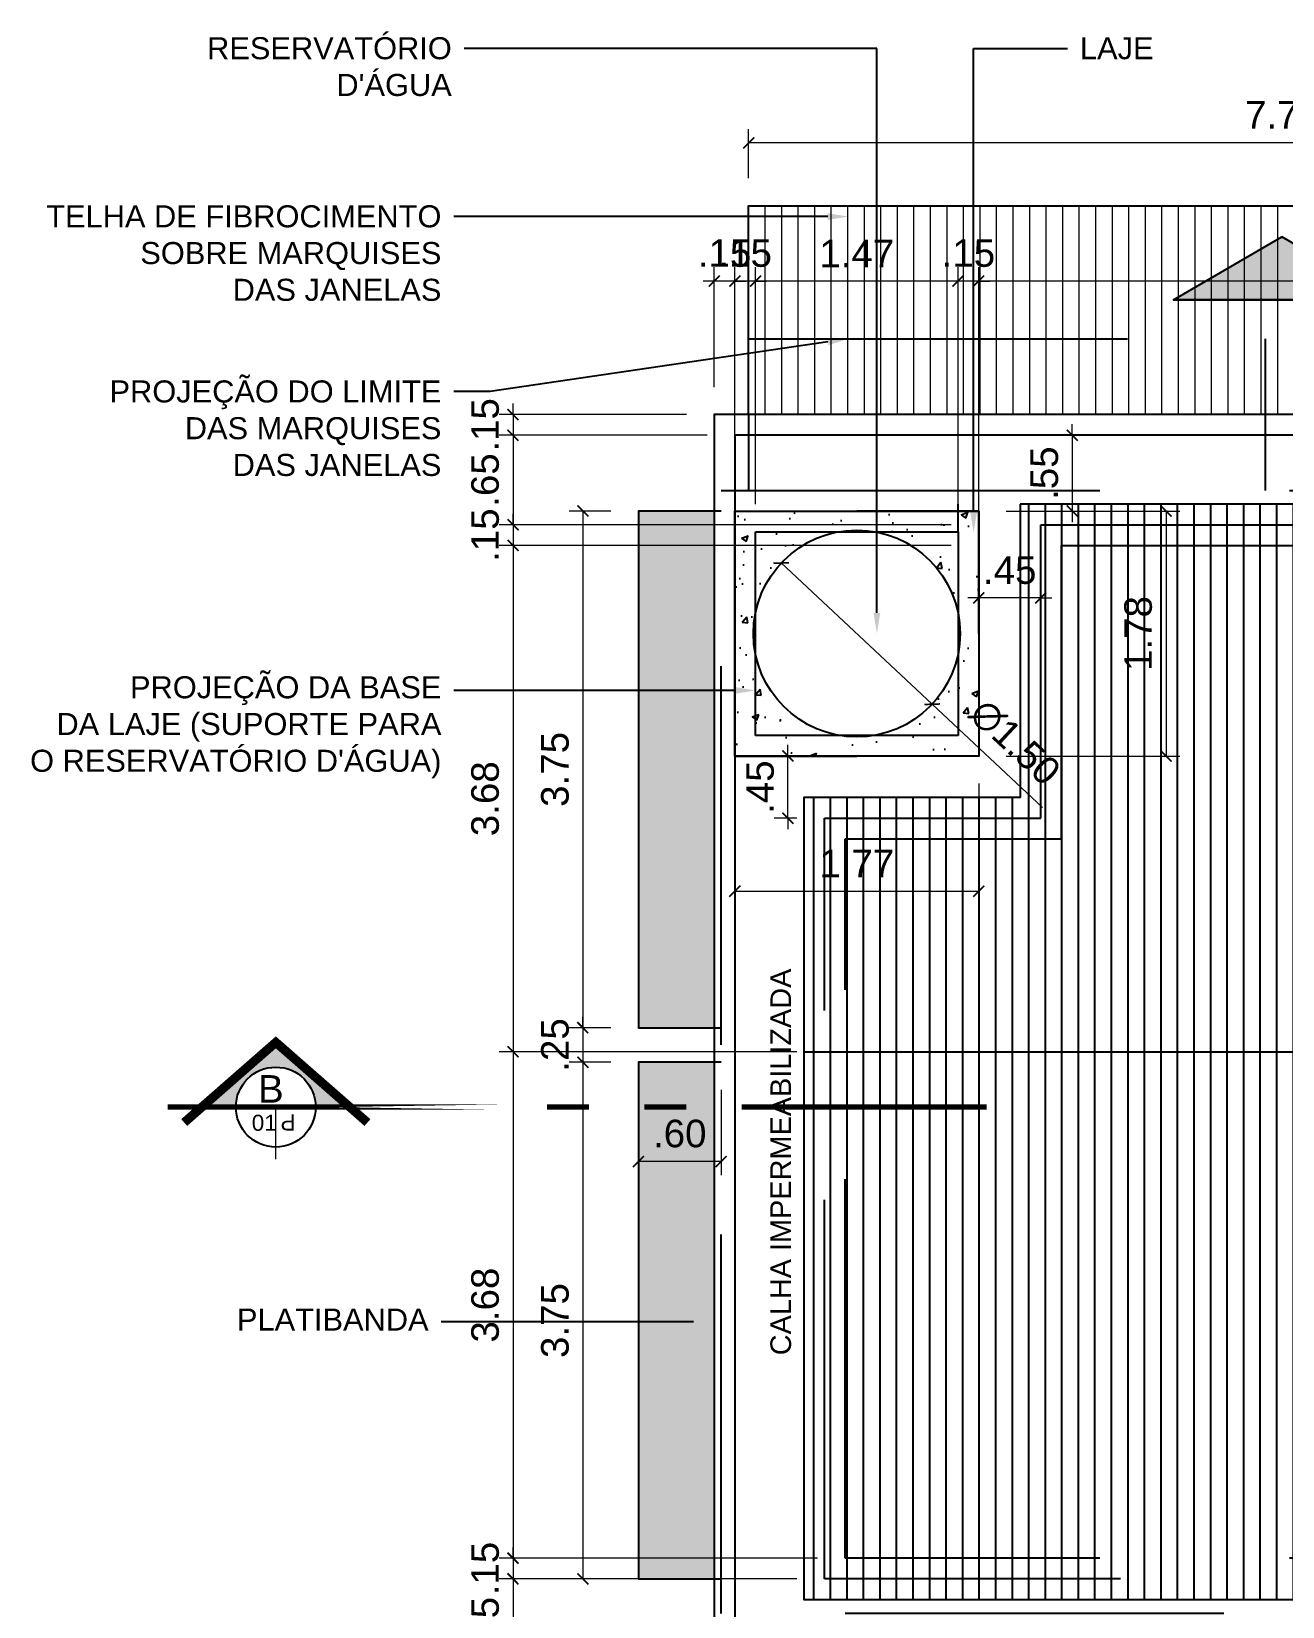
# Model space of a CAD drawing. Header units: metres. Extents: x 2304 to 3408, y 318 to 588.
# Drawn here: x 2486.38 to 2495.46, y 355.41 to 366.84 of the extents above; entities that cross this region are included whole.
import ezdxf
from ezdxf import colors
from ezdxf.entities.mleader import LeaderData, LeaderLine
from ezdxf.enums import TextEntityAlignment as Align
from ezdxf.math import Vec2, Vec3

# ---------------------------------------------------------------- set-up
doc = ezdxf.new("R2010")
doc.units = ezdxf.units.M
doc.header["$LTSCALE"] = 5.5
doc.header["$MEASUREMENT"] = 0
doc.header["$PDMODE"] = 1
doc.linetypes.add('DASHED', pattern=[0.75, 0.5, -0.25])
for name, color, linetype, lineweight in [('2prancha', 4, 'Continuous', 18), ('COTAS', 1, 'Continuous', 0), ('HACH', 251, 'Continuous', 5), ('PENA 04', 4, 'Continuous', 25), ('PENA 05', 5, 'Continuous', 25), ('texto', 3, 'Continuous', 25), ('TXT ESP VEST', 50, 'Continuous', 0)]:
    doc.layers.add(name, color=color, linetype=linetype, lineweight=lineweight)
for name, color, linetype in [('COTA 1 100', 2, 'Continuous'), ('HACHURA', 251, 'Continuous'), ('PENA 0.15', 7, 'Continuous'), ('PENA 01', 1, 'Continuous'), ('PENA 02', 2, 'Continuous'), ('PENA 03', 3, 'Continuous'), ('PENA 06', 6, 'Continuous'), ('projeção', 7, 'DASHED'), ('TXT ESPECIFICAÇÕES', 7, 'Continuous')]:
    doc.layers.add(name, color=color, linetype=linetype)
doc.styles.add('Luana', font='arial.ttf')
doc.styles.get("Standard").update_dxf_attribs({"font": 'arial.ttf'})
doc.dimstyles.new('arial100', dxfattribs={"dimtxt": 0.2, "dimasz": 0.08, "dimexe": 0.1, "dimexo": 0.2, "dimgap": 0.1, "dimtad": 1, "dimzin": 4, "dimdsep": 46, "dimtxsty": 'Luana', "dimblk": 'ARCHTICK', "dimcen": 0, "dimclrd": 7, "dimclre": 7, "dimclrt": 256, "dimadec": 0, "dimazin": 0, "dimtfac": 1, "dimtix": 1, "dimtmove": 0, "dimatfit": 3, "dimldrblk": 'CLOSEDBLANK', "dimfxl": 0, "dimlwd": 5, "dimlwe": 5, "dimarcsym": 0})

# ---------------------------------------------------------------- blocks, each defined once
blk = doc.blocks.new('A$C660E4F9B')
at = {"layer": 'PENA 0.15', "ltscale": 1.5}
h = blk.add_hatch(color=256, dxfattribs=at)
h.dxf.hatch_style = 1
h.paths.add_polyline_path([(0, 1.576), (-0.911, 0), (0, -1.576)])
for points in [[(0, -1.576), (0, 1.576), (-0.911, 0)], [(0, 1.576), (0, -1.576), (-0.911, 0)]]:
    blk.add_lwpolyline(points, dxfattribs=at)
blk = doc.blocks.new('esrer')
at = {"layer": 'PENA 02'}
blk.add_hatch(color=251, dxfattribs=at).paths.add_polyline_path([(-0.29, 0), (-0.537, 0), (0, -0.47), (0.537, 0), (0.29, 0, -1)])
at = {"layer": 'COTAS', "ltscale": 50}
blk.add_lwpolyline([(0, 0.378), (0, 0)], dxfattribs=at)
at = {"layer": 'PENA 02', "const_width": 0.0654}
blk.add_lwpolyline([(0.665, 0.112), (0, -0.47), (-0.665, 0.112)], dxfattribs=at)
at = {"layer": 'PENA 02', "color": 1, "const_width": 0.0392}
for points in [[(-5.159, 0), (-3.381, 0)], [(-2.98, 0), (-2.675, 0)], [(-2.274, 0), (-1.969, 0)]]:
    blk.add_lwpolyline(points, dxfattribs=at)
blk.add_lwpolyline([(-1.648, 0), (0.785, 0)], close=True, dxfattribs=at)
at = {"layer": 'PENA 02'}
blk.add_circle((0, 0), 0.29, dxfattribs=at)
at = {"layer": 'PENA 02', "style": 'Luana'}
for tag, height, p in [('PRANCHA', 0.117, (0.107, 0.057)), ('CORTE', 0.2, (0.036, -0.233))]:
    blk.add_attdef(tag, text='', height=height, dxfattribs=at).set_placement(p, align=Align.CENTER)
at = {"layer": 'texto', "color": 250, "style": 'Luana'}
blk.add_text('P', height=0.117, dxfattribs=at).set_placement((-0.143, 0.053))
blk = doc.blocks.new('_ArchTick')
at = {"color": 0, "linetype": 'ByBlock', "const_width": 0.15}
blk.add_lwpolyline([(-0.5, -0.5), (0.5, 0.5)], dxfattribs=at)
blk = doc.blocks.new('*D49')
at = {"layer": 'COTA 1 100', "color": 7, "lineweight": 5}
for p, q in [((2489.876, 364.06), (2489.876, 364.14)), ((2491.136, 364.06), (2489.776, 364.06)), ((2489.876, 364.06), (2489.876, 363.91)), ((2491.286, 363.91), (2489.776, 363.91)), ((2489.876, 363.91), (2489.876, 363.83))]:
    blk.add_line(p, q, dxfattribs=at)
at = {"layer": 'Defpoints', "color": 0}
for p in [(2491.336, 364.06), (2489.876, 363.91), (2491.486, 363.91)]:
    blk.add_point(p, dxfattribs=at)
at = {"layer": 'COTA 1 100', "color": 7, "lineweight": 5, "xscale": 0.08, "yscale": 0.08, "zscale": 0.08}
for p, rotation in [((2489.876, 364.06), 270), ((2489.876, 363.91), 90)]:
    blk.add_blockref('_ArchTick', p, dxfattribs=dict(at, rotation=rotation))
at = {"layer": 'COTA 1 100', "insert": (2489.674, 363.985), "char_height": 0.2, "attachment_point": 5, "rotation": 90, "style": 'Luana'}
blk.add_mtext('.15', dxfattribs=at)
blk = doc.blocks.new('_ClosedBlank')
at = {"layer": '2prancha', "color": 0, "lineweight": -2}
for p, q in [((-1, 0.17), (0, 0)), ((-1, 0.17), (-1, -0.17)), ((0, 0), (-1, -0.17))]:
    blk.add_line(p, q, dxfattribs=at)
blk = doc.blocks.new('*D50')
at = {"layer": 'COTA 1 100', "color": 7, "lineweight": 5}
for p, q in [((2491.286, 363.91), (2489.776, 363.91)), ((2489.876, 363.91), (2489.876, 363.26)), ((2493.056, 363.26), (2489.776, 363.26))]:
    blk.add_line(p, q, dxfattribs=at)
at = {"layer": 'Defpoints', "color": 0}
for p in [(2491.486, 363.91), (2489.876, 363.26), (2493.256, 363.26)]:
    blk.add_point(p, dxfattribs=at)
at = {"layer": 'COTA 1 100', "color": 7, "lineweight": 5, "xscale": 0.08, "yscale": 0.08, "zscale": 0.08}
for p, rotation in [((2489.876, 363.91), 90), ((2489.876, 363.26), 270)]:
    blk.add_blockref('_ArchTick', p, dxfattribs=dict(at, rotation=rotation))
at = {"layer": 'COTA 1 100', "insert": (2489.674, 363.585), "char_height": 0.2, "attachment_point": 5, "rotation": 90, "style": 'Luana'}
blk.add_mtext('.65', dxfattribs=at)
blk = doc.blocks.new('*D51')
at = {"layer": 'COTA 1 100', "color": 7, "lineweight": 5}
for p, q in [((2489.876, 363.26), (2489.876, 363.34)), ((2493.056, 363.26), (2489.776, 363.26)), ((2489.876, 363.26), (2489.876, 363.11)), ((2493.056, 363.11), (2489.776, 363.11)), ((2489.876, 363.11), (2489.876, 363.03))]:
    blk.add_line(p, q, dxfattribs=at)
at = {"layer": 'Defpoints', "color": 0}
for p in [(2493.256, 363.26), (2489.876, 363.11), (2493.256, 363.11)]:
    blk.add_point(p, dxfattribs=at)
at = {"layer": 'COTA 1 100', "color": 7, "lineweight": 5, "xscale": 0.08, "yscale": 0.08, "zscale": 0.08}
for p, rotation in [((2489.876, 363.26), 270), ((2489.876, 363.11), 90)]:
    blk.add_blockref('_ArchTick', p, dxfattribs=dict(at, rotation=rotation))
at = {"layer": 'COTA 1 100', "insert": (2489.674, 363.185), "char_height": 0.2, "attachment_point": 5, "rotation": 90, "style": 'Luana'}
blk.add_mtext('.15', dxfattribs=at)
blk = doc.blocks.new('*D52')
at = {"layer": 'COTA 1 100', "color": 7, "lineweight": 5}
for p, q in [((2492.022, 363.11), (2489.776, 363.11)), ((2489.876, 363.11), (2489.876, 359.435)), ((2490.903, 359.435), (2489.776, 359.435))]:
    blk.add_line(p, q, dxfattribs=at)
at = {"layer": 'Defpoints', "color": 0}
for p in [(2492.222, 363.11), (2489.876, 359.435), (2491.103, 359.435)]:
    blk.add_point(p, dxfattribs=at)
at = {"layer": 'COTA 1 100', "color": 7, "lineweight": 5, "xscale": 0.08, "yscale": 0.08, "zscale": 0.08}
for p, rotation in [((2489.876, 363.11), 90), ((2489.876, 359.435), 270)]:
    blk.add_blockref('_ArchTick', p, dxfattribs=dict(at, rotation=rotation))
at = {"layer": 'COTA 1 100', "insert": (2489.674, 361.272), "char_height": 0.2, "attachment_point": 5, "rotation": 90, "style": 'Luana'}
blk.add_mtext('3.68', dxfattribs=at)
blk = doc.blocks.new('*D53')
at = {"layer": 'COTA 1 100', "color": 7, "lineweight": 5}
for p, q in [((2491.936, 359.435), (2489.776, 359.435)), ((2489.876, 359.435), (2489.876, 355.76)), ((2492.086, 355.76), (2489.776, 355.76))]:
    blk.add_line(p, q, dxfattribs=at)
at = {"layer": 'Defpoints', "color": 0}
for p in [(2492.136, 359.435), (2489.876, 355.76), (2492.286, 355.76)]:
    blk.add_point(p, dxfattribs=at)
at = {"layer": 'COTA 1 100', "color": 7, "lineweight": 5, "xscale": 0.08, "yscale": 0.08, "zscale": 0.08}
for p, rotation in [((2489.876, 359.435), 90), ((2489.876, 355.76), 270)]:
    blk.add_blockref('_ArchTick', p, dxfattribs=dict(at, rotation=rotation))
at = {"layer": 'COTA 1 100', "insert": (2489.674, 357.597), "char_height": 0.2, "attachment_point": 5, "rotation": 90, "style": 'Luana'}
blk.add_mtext('3.68', dxfattribs=at)
blk = doc.blocks.new('*D54')
at = {"layer": 'COTA 1 100', "color": 7, "lineweight": 5}
for p, q in [((2489.876, 355.76), (2489.876, 355.84)), ((2492.086, 355.76), (2489.776, 355.76)), ((2489.876, 355.76), (2489.876, 355.61)), ((2491.936, 355.61), (2489.776, 355.61)), ((2489.876, 355.61), (2489.876, 355.53))]:
    blk.add_line(p, q, dxfattribs=at)
at = {"layer": 'Defpoints', "color": 0}
for p in [(2492.286, 355.76), (2489.876, 355.61), (2492.136, 355.61)]:
    blk.add_point(p, dxfattribs=at)
at = {"layer": 'COTA 1 100', "color": 7, "lineweight": 5, "xscale": 0.08, "yscale": 0.08, "zscale": 0.08}
for p, rotation in [((2489.876, 355.76), 270), ((2489.876, 355.61), 90)]:
    blk.add_blockref('_ArchTick', p, dxfattribs=dict(at, rotation=rotation))
at = {"layer": 'COTA 1 100', "insert": (2489.674, 355.685), "char_height": 0.2, "attachment_point": 5, "rotation": 90, "style": 'Luana'}
blk.add_mtext('.15', dxfattribs=at)
blk = doc.blocks.new('*D55')
at = {"layer": 'COTA 1 100', "color": 7, "lineweight": 5}
for p, q in [((2491.936, 355.61), (2489.776, 355.61)), ((2489.876, 355.61), (2489.876, 354.96)), ((2491.286, 354.96), (2489.776, 354.96))]:
    blk.add_line(p, q, dxfattribs=at)
at = {"layer": 'Defpoints', "color": 0}
for p in [(2492.136, 355.61), (2489.876, 354.96), (2491.486, 354.96)]:
    blk.add_point(p, dxfattribs=at)
at = {"layer": 'COTA 1 100', "color": 7, "lineweight": 5, "xscale": 0.08, "yscale": 0.08, "zscale": 0.08}
for p, rotation in [((2489.876, 355.61), 90), ((2489.876, 354.96), 270)]:
    blk.add_blockref('_ArchTick', p, dxfattribs=dict(at, rotation=rotation))
at = {"layer": 'COTA 1 100', "insert": (2489.674, 355.285), "char_height": 0.2, "attachment_point": 5, "rotation": 90, "style": 'Luana'}
blk.add_mtext('.65', dxfattribs=at)
blk = doc.blocks.new('*D57')
at = {"layer": 'COTA 1 100', "color": 7, "lineweight": 5}
for p, q in [((2490.586, 363.36), (2490.283, 363.36)), ((2490.383, 363.36), (2490.383, 359.61)), ((2490.586, 359.61), (2490.283, 359.61))]:
    blk.add_line(p, q, dxfattribs=at)
at = {"layer": 'Defpoints', "color": 0}
for p in [(2490.786, 363.36), (2490.383, 359.61), (2490.786, 359.61)]:
    blk.add_point(p, dxfattribs=at)
at = {"layer": 'COTA 1 100', "color": 7, "lineweight": 5, "xscale": 0.08, "yscale": 0.08, "zscale": 0.08}
for p, rotation in [((2490.383, 363.36), 90), ((2490.383, 359.61), 270)]:
    blk.add_blockref('_ArchTick', p, dxfattribs=dict(at, rotation=rotation))
at = {"layer": 'COTA 1 100', "insert": (2490.181, 361.485), "char_height": 0.2, "attachment_point": 5, "rotation": 90, "style": 'Luana'}
blk.add_mtext('3.75', dxfattribs=at)
blk = doc.blocks.new('*D58')
at = {"layer": 'COTA 1 100', "color": 7, "lineweight": 5}
for p, q in [((2490.586, 359.61), (2490.283, 359.61)), ((2490.383, 359.61), (2490.383, 359.69)), ((2490.383, 359.61), (2490.383, 359.36)), ((2490.586, 359.36), (2490.283, 359.36)), ((2490.383, 359.36), (2490.383, 359.28))]:
    blk.add_line(p, q, dxfattribs=at)
at = {"layer": 'Defpoints', "color": 0}
for p in [(2490.786, 359.61), (2490.383, 359.36), (2490.786, 359.36)]:
    blk.add_point(p, dxfattribs=at)
at = {"layer": 'COTA 1 100', "color": 7, "lineweight": 5, "xscale": 0.08, "yscale": 0.08, "zscale": 0.08}
for p, rotation in [((2490.383, 359.61), 270), ((2490.383, 359.36), 90)]:
    blk.add_blockref('_ArchTick', p, dxfattribs=dict(at, rotation=rotation))
at = {"layer": 'COTA 1 100', "insert": (2490.181, 359.485), "char_height": 0.2, "attachment_point": 5, "rotation": 90, "style": 'Luana'}
blk.add_mtext('.25', dxfattribs=at)
blk = doc.blocks.new('*D59')
at = {"layer": 'COTA 1 100', "color": 7, "lineweight": 5}
for p, q in [((2490.586, 359.36), (2490.283, 359.36)), ((2490.383, 359.36), (2490.383, 355.61)), ((2490.586, 355.61), (2490.283, 355.61))]:
    blk.add_line(p, q, dxfattribs=at)
at = {"layer": 'Defpoints', "color": 0}
for p in [(2490.786, 359.36), (2490.383, 355.61), (2490.786, 355.61)]:
    blk.add_point(p, dxfattribs=at)
at = {"layer": 'COTA 1 100', "color": 7, "lineweight": 5, "xscale": 0.08, "yscale": 0.08, "zscale": 0.08}
for p, rotation in [((2490.383, 359.36), 90), ((2490.383, 355.61), 270)]:
    blk.add_blockref('_ArchTick', p, dxfattribs=dict(at, rotation=rotation))
at = {"layer": 'COTA 1 100', "insert": (2490.181, 357.485), "char_height": 0.2, "attachment_point": 5, "rotation": 90, "style": 'Luana'}
blk.add_mtext('3.75', dxfattribs=at)
blk = doc.blocks.new('*D60')
at = {"layer": 'COTA 1 100', "color": 7, "lineweight": 5}
for p, q in [((2490.786, 359.16), (2490.786, 358.539)), ((2491.386, 359.16), (2491.386, 358.539)), ((2491.386, 358.639), (2490.786, 358.639))]:
    blk.add_line(p, q, dxfattribs=at)
at = {"layer": 'Defpoints', "color": 0}
for p in [(2490.786, 359.36), (2491.386, 359.36), (2490.786, 358.639)]:
    blk.add_point(p, dxfattribs=at)
at = {"layer": 'COTA 1 100', "color": 7, "lineweight": 5, "xscale": 0.08, "yscale": 0.08, "zscale": 0.08, "rotation": 180}
blk.add_blockref('_ArchTick', (2490.786, 358.639), dxfattribs=at)
at = {"layer": 'COTA 1 100', "color": 7, "lineweight": 5, "xscale": 0.08, "yscale": 0.08, "zscale": 0.08}
blk.add_blockref('_ArchTick', (2491.386, 358.639), dxfattribs=at)
at = {"layer": 'COTA 1 100', "insert": (2491.086, 358.841), "char_height": 0.2, "attachment_point": 5, "style": 'Luana'}
blk.add_mtext('.60', dxfattribs=at)
blk = doc.blocks.new('*D63')
at = {"layer": 'COTA 1 100', "color": 7, "lineweight": 5}
for p, q in [((2493.256, 363.31), (2493.256, 365.129)), ((2510.636, 363.31), (2510.636, 365.129)), ((2510.636, 365.029), (2493.256, 365.029))]:
    blk.add_line(p, q, dxfattribs=at)
at = {"layer": 'Defpoints', "color": 0}
for p in [(2493.256, 365.029), (2493.256, 363.11), (2510.636, 363.11)]:
    blk.add_point(p, dxfattribs=at)
at = {"layer": 'COTA 1 100', "color": 7, "lineweight": 5, "xscale": 0.08, "yscale": 0.08, "zscale": 0.08, "rotation": 180}
blk.add_blockref('_ArchTick', (2493.256, 365.029), dxfattribs=at)
at = {"layer": 'COTA 1 100', "color": 7, "lineweight": 5, "xscale": 0.08, "yscale": 0.08, "zscale": 0.08}
blk.add_blockref('_ArchTick', (2510.636, 365.029), dxfattribs=at)
at = {"layer": 'COTA 1 100', "insert": (2501.946, 365.231), "char_height": 0.2, "attachment_point": 5, "style": 'Luana'}
blk.add_mtext('17.38', dxfattribs=at)
blk = doc.blocks.new('*D64')
at = {"layer": 'COTA 1 100', "color": 7, "lineweight": 5}
for p, q in [((2493.106, 363.31), (2493.106, 365.129)), ((2493.256, 363.31), (2493.256, 365.129)), ((2493.106, 365.029), (2493.026, 365.029)), ((2493.256, 365.029), (2493.106, 365.029)), ((2493.256, 365.029), (2493.336, 365.029))]:
    blk.add_line(p, q, dxfattribs=at)
at = {"layer": 'Defpoints', "color": 0}
for p in [(2493.106, 365.029), (2493.106, 363.11), (2493.256, 363.11)]:
    blk.add_point(p, dxfattribs=at)
at = {"layer": 'COTA 1 100', "color": 7, "lineweight": 5, "xscale": 0.08, "yscale": 0.08, "zscale": 0.08}
blk.add_blockref('_ArchTick', (2493.106, 365.029), dxfattribs=at)
at = {"layer": 'COTA 1 100', "color": 7, "lineweight": 5, "xscale": 0.08, "yscale": 0.08, "zscale": 0.08, "rotation": 180}
blk.add_blockref('_ArchTick', (2493.256, 365.029), dxfattribs=at)
at = {"layer": 'COTA 1 100', "insert": (2493.181, 365.231), "char_height": 0.2, "attachment_point": 5, "style": 'Luana'}
blk.add_mtext('.15', dxfattribs=at)
blk = doc.blocks.new('*D65')
at = {"layer": 'COTA 1 100', "color": 7, "lineweight": 5}
for p, q in [((2491.636, 363.41), (2491.636, 365.129)), ((2493.106, 363.31), (2493.106, 365.129)), ((2493.106, 365.029), (2491.636, 365.029))]:
    blk.add_line(p, q, dxfattribs=at)
at = {"layer": 'Defpoints', "color": 0}
for p in [(2491.636, 365.029), (2491.636, 363.21), (2493.106, 363.11)]:
    blk.add_point(p, dxfattribs=at)
at = {"layer": 'COTA 1 100', "color": 7, "lineweight": 5, "xscale": 0.08, "yscale": 0.08, "zscale": 0.08, "rotation": 180}
blk.add_blockref('_ArchTick', (2491.636, 365.029), dxfattribs=at)
at = {"layer": 'COTA 1 100', "color": 7, "lineweight": 5, "xscale": 0.08, "yscale": 0.08, "zscale": 0.08}
blk.add_blockref('_ArchTick', (2493.106, 365.029), dxfattribs=at)
at = {"layer": 'COTA 1 100', "insert": (2492.371, 365.229), "char_height": 0.2, "attachment_point": 5, "style": 'Luana'}
blk.add_mtext('1.47', dxfattribs=at)
blk = doc.blocks.new('*D66')
at = {"layer": 'COTA 1 100', "color": 7, "lineweight": 5}
for p, q in [((2491.486, 363.56), (2491.486, 365.129)), ((2491.636, 363.41), (2491.636, 365.129)), ((2491.486, 365.029), (2491.406, 365.029)), ((2491.636, 365.029), (2491.486, 365.029)), ((2491.636, 365.029), (2491.716, 365.029))]:
    blk.add_line(p, q, dxfattribs=at)
at = {"layer": 'Defpoints', "color": 0}
for p in [(2491.486, 365.029), (2491.486, 363.36), (2491.636, 363.21)]:
    blk.add_point(p, dxfattribs=at)
at = {"layer": 'COTA 1 100', "color": 7, "lineweight": 5, "xscale": 0.08, "yscale": 0.08, "zscale": 0.08}
blk.add_blockref('_ArchTick', (2491.486, 365.029), dxfattribs=at)
at = {"layer": 'COTA 1 100', "color": 7, "lineweight": 5, "xscale": 0.08, "yscale": 0.08, "zscale": 0.08, "rotation": 180}
blk.add_blockref('_ArchTick', (2491.636, 365.029), dxfattribs=at)
at = {"layer": 'COTA 1 100', "insert": (2491.561, 365.231), "char_height": 0.2, "attachment_point": 5, "style": 'Luana'}
blk.add_mtext('.15', dxfattribs=at)
blk = doc.blocks.new('*D67')
at = {"layer": 'COTA 1 100', "color": 7, "lineweight": 5}
for p, q in [((2491.336, 364.26), (2491.336, 365.129)), ((2491.486, 363.56), (2491.486, 365.129)), ((2491.336, 365.029), (2491.256, 365.029)), ((2491.486, 365.029), (2491.336, 365.029)), ((2491.486, 365.029), (2491.566, 365.029))]:
    blk.add_line(p, q, dxfattribs=at)
at = {"layer": 'Defpoints', "color": 0}
for p in [(2491.336, 365.029), (2491.336, 364.06), (2491.486, 363.36)]:
    blk.add_point(p, dxfattribs=at)
at = {"layer": 'COTA 1 100', "color": 7, "lineweight": 5, "xscale": 0.08, "yscale": 0.08, "zscale": 0.08}
blk.add_blockref('_ArchTick', (2491.336, 365.029), dxfattribs=at)
at = {"layer": 'COTA 1 100', "color": 7, "lineweight": 5, "xscale": 0.08, "yscale": 0.08, "zscale": 0.08, "rotation": 180}
blk.add_blockref('_ArchTick', (2491.486, 365.029), dxfattribs=at)
at = {"layer": 'COTA 1 100', "insert": (2491.411, 365.231), "char_height": 0.2, "attachment_point": 5, "style": 'Luana'}
blk.add_mtext('.15', dxfattribs=at)
blk = doc.blocks.new('*D68')
at = {"layer": 'COTA 1 100', "color": 7, "lineweight": 5}
for p, q in [((2491.586, 365.775), (2491.586, 366.132)), ((2499.336, 365.775), (2499.336, 366.132)), ((2499.336, 366.032), (2491.586, 366.032))]:
    blk.add_line(p, q, dxfattribs=at)
at = {"layer": 'Defpoints', "color": 0}
for p in [(2491.586, 366.032), (2491.586, 365.575), (2499.336, 365.575)]:
    blk.add_point(p, dxfattribs=at)
at = {"layer": 'COTA 1 100', "color": 7, "lineweight": 5, "xscale": 0.08, "yscale": 0.08, "zscale": 0.08, "rotation": 180}
blk.add_blockref('_ArchTick', (2491.586, 366.032), dxfattribs=at)
at = {"layer": 'COTA 1 100', "color": 7, "lineweight": 5, "xscale": 0.08, "yscale": 0.08, "zscale": 0.08}
blk.add_blockref('_ArchTick', (2499.336, 366.032), dxfattribs=at)
at = {"layer": 'COTA 1 100', "insert": (2495.461, 366.234), "char_height": 0.2, "attachment_point": 5, "style": 'Luana'}
blk.add_mtext('7.75', dxfattribs=at)
blk = doc.blocks.new('*D84')
at = {"layer": 'COTA 1 100', "color": 7, "lineweight": 5}
for p, q in [((2493.935, 363.91), (2493.935, 363.99)), ((2493.735, 363.91), (2493.835, 363.91)), ((2493.935, 363.91), (2493.935, 363.36)), ((2493.456, 363.36), (2494.035, 363.36)), ((2493.935, 363.36), (2493.935, 363.28))]:
    blk.add_line(p, q, dxfattribs=at)
at = {"layer": 'Defpoints', "color": 0}
for p in [(2493.935, 363.91), (2493.256, 363.36), (2493.935, 363.36)]:
    blk.add_point(p, dxfattribs=at)
at = {"layer": 'COTA 1 100', "color": 7, "lineweight": 5, "xscale": 0.08, "yscale": 0.08, "zscale": 0.08}
for p, rotation in [((2493.935, 363.91), 270), ((2493.935, 363.36), 90)]:
    blk.add_blockref('_ArchTick', p, dxfattribs=dict(at, rotation=rotation))
at = {"layer": 'COTA 1 100', "insert": (2493.733, 363.635), "char_height": 0.2, "attachment_point": 5, "rotation": 90, "style": 'Luana'}
blk.add_mtext('.55', dxfattribs=at)
blk = doc.blocks.new('*D85')
at = {"layer": 'COTA 1 100', "color": 7, "lineweight": 5}
for p, q in [((2493.456, 363.36), (2494.716, 363.36)), ((2494.616, 363.36), (2494.616, 361.582)), ((2493.456, 361.582), (2494.716, 361.582))]:
    blk.add_line(p, q, dxfattribs=at)
at = {"layer": 'Defpoints', "color": 0}
for p in [(2493.256, 363.36), (2493.256, 361.582), (2494.616, 361.582)]:
    blk.add_point(p, dxfattribs=at)
at = {"layer": 'COTA 1 100', "color": 7, "lineweight": 5, "xscale": 0.08, "yscale": 0.08, "zscale": 0.08}
for p, rotation in [((2494.616, 363.36), 90), ((2494.616, 361.582), 270)]:
    blk.add_blockref('_ArchTick', p, dxfattribs=dict(at, rotation=rotation))
at = {"layer": 'COTA 1 100', "insert": (2494.414, 362.471), "char_height": 0.2, "attachment_point": 5, "rotation": 90, "style": 'Luana'}
blk.add_mtext('1.78', dxfattribs=at)
blk = doc.blocks.new('*D86')
at = {"layer": 'COTA 1 100', "color": 7, "lineweight": 5}
for p, q in [((2491.486, 361.382), (2491.486, 360.501)), ((2493.256, 361.382), (2493.256, 360.501)), ((2491.486, 360.601), (2493.256, 360.601))]:
    blk.add_line(p, q, dxfattribs=at)
at = {"layer": 'Defpoints', "color": 0}
for p in [(2491.486, 361.582), (2493.256, 361.582), (2493.256, 360.601)]:
    blk.add_point(p, dxfattribs=at)
at = {"layer": 'COTA 1 100', "color": 7, "lineweight": 5, "xscale": 0.08, "yscale": 0.08, "zscale": 0.08, "rotation": 180}
blk.add_blockref('_ArchTick', (2491.486, 360.601), dxfattribs=at)
at = {"layer": 'COTA 1 100', "color": 7, "lineweight": 5, "xscale": 0.08, "yscale": 0.08, "zscale": 0.08}
blk.add_blockref('_ArchTick', (2493.256, 360.601), dxfattribs=at)
at = {"layer": 'COTA 1 100', "insert": (2492.371, 360.802), "char_height": 0.2, "attachment_point": 5, "style": 'Luana'}
blk.add_mtext('1.77', dxfattribs=at)
blk = doc.blocks.new('*D87')
at = {"layer": 'COTA 1 100', "color": 7, "lineweight": 5}
for p in [(2491.823, 362.983), (2493.719, 361.209)]:
    blk.add_line(p, (2492.919, 361.958), dxfattribs=at)
at = {"layer": 'Defpoints', "color": 0}
for p in [(2491.823, 362.983), (2492.919, 361.958)]:
    blk.add_point(p, dxfattribs=at)
at = {"layer": 'COTA 1 100', "color": 7, "lineweight": 5, "xscale": 0.08, "yscale": 0.08, "zscale": 0.08}
for p, rotation in [((2491.823, 362.983), 316.9073824813052), ((2492.919, 361.958), 136.9073824813052)]:
    blk.add_blockref('_ArchTick', p, dxfattribs=dict(at, rotation=rotation))
at = {"layer": 'COTA 1 100', "insert": (2493.519, 361.681), "char_height": 0.2, "attachment_point": 5, "rotation": 316.9074, "style": 'Luana'}
blk.add_mtext('∅1.50', dxfattribs=at)
blk = doc.blocks.new('*D162')
at = {"layer": 'COTA 1 100', "color": 7, "lineweight": 5}
for p, q in [((2491.936, 361.582), (2491.771, 361.582)), ((2491.871, 361.582), (2491.871, 361.662)), ((2491.871, 361.13), (2491.871, 361.582)), ((2491.936, 361.13), (2491.771, 361.13)), ((2491.871, 361.13), (2491.871, 361.05))]:
    blk.add_line(p, q, dxfattribs=at)
at = {"layer": 'Defpoints', "color": 0}
for p in [(2491.871, 361.582), (2492.136, 361.582), (2492.136, 361.13)]:
    blk.add_point(p, dxfattribs=at)
at = {"layer": 'COTA 1 100', "color": 7, "lineweight": 5, "xscale": 0.08, "yscale": 0.08, "zscale": 0.08}
for p, rotation in [((2491.871, 361.582), 270), ((2491.871, 361.13), 90)]:
    blk.add_blockref('_ArchTick', p, dxfattribs=dict(at, rotation=rotation))
at = {"layer": 'COTA 1 100', "insert": (2491.67, 361.356), "char_height": 0.2, "attachment_point": 5, "rotation": 90, "style": 'Luana'}
blk.add_mtext('.45', dxfattribs=at)
blk = doc.blocks.new('*D163')
at = {"layer": 'COTA 1 100', "color": 7, "lineweight": 5}
for p, q in [((2493.256, 363.06), (2493.256, 362.629)), ((2493.706, 363.06), (2493.706, 362.629)), ((2493.256, 362.729), (2493.176, 362.729)), ((2493.706, 362.729), (2493.256, 362.729)), ((2493.706, 362.729), (2493.786, 362.729))]:
    blk.add_line(p, q, dxfattribs=at)
at = {"layer": 'Defpoints', "color": 0}
for p in [(2493.256, 363.26), (2493.706, 363.26), (2493.256, 362.729)]:
    blk.add_point(p, dxfattribs=at)
at = {"layer": 'COTA 1 100', "color": 7, "lineweight": 5, "xscale": 0.08, "yscale": 0.08, "zscale": 0.08}
blk.add_blockref('_ArchTick', (2493.256, 362.729), dxfattribs=at)
at = {"layer": 'COTA 1 100', "color": 7, "lineweight": 5, "xscale": 0.08, "yscale": 0.08, "zscale": 0.08, "rotation": 180}
blk.add_blockref('_ArchTick', (2493.706, 362.729), dxfattribs=at)
at = {"layer": 'COTA 1 100', "insert": (2493.481, 362.93), "char_height": 0.2, "attachment_point": 5, "style": 'Luana'}
blk.add_mtext('.45', dxfattribs=at)

msp = doc.modelspace()

# ---------------------------------------------------------------- hatches: boundary and pattern name
at = {"layer": 'HACH', "ltscale": 1.5}
h = msp.add_hatch(dxfattribs=at)
h.set_pattern_fill('_USER,_O', color=256, scale=0.12, angle=90, pattern_type=0)
h.set_pattern_definition([(90, (2491.58611, 364.05962), (-0.12, 7e-18), [])])
h.paths.add_polyline_path([(2499.336, 365.575), (2491.586, 365.575), (2491.586, 364.61), (2495.336, 364.61), (2495.336, 364.06), (2495.586, 364.06), (2495.586, 364.61), (2499.336, 364.61)])
h.paths.add_polyline_path([(2495.336, 364.61), (2491.586, 364.61), (2491.586, 364.06), (2495.336, 364.06)], flags=17)
h.paths.add_polyline_path([(2499.336, 364.61), (2495.586, 364.61), (2495.586, 364.06), (2499.336, 364.06)], flags=17)
at = {"layer": 'HACHURA'}
h = msp.add_hatch(dxfattribs=at)
h.set_pattern_fill('AR-CONC', color=256, scale=0.1, style=0)
h.set_pattern_definition([(50, (4982.5056, 712.2715), (0.71726018, -0.06275213), [0.075, -0.825]), (355, (4982.5056, 712.2715), (-0.13875133, 0.75219213), [0.06, -0.66]), (100.4514, (4982.5654, 712.26625), (0.57850938, 0.68943954), [0.0637402, -0.70114211]), (46.1842, (4982.5056, 712.4715), (1.06724105, -0.165519), [0.1125, -1.2375]), (96.6356, (4982.5945, 712.4577), (0.9346627, 0.97411787), [0.0956103, -1.051713]), (351.1842, (4982.5056, 712.4715), (0.93466195, 0.9741186), [0.09, -0.99]), (21, (4982.6056, 712.4215), (0.59690705, -0.40261889), [0.075, -0.825]), (326, (4982.6056, 712.4215), (0.24331533, 0.72515005), [0.06, -0.66]), (71.4514, (4982.65534, 712.3879), (0.84022263, 0.3225305), [0.0637402, -0.70114211]), (37.5, (4982.5056, 712.27148), (0.012159855, 0.332893854), [0, -0.652, 0, -0.67, 0, -0.6625]), (7.5, (4982.5056, 712.27148), (0.263069537, 0.39441171), [0, -0.382, 0, -0.637, 0, -0.2525]), (327.5, (4982.2826, 712.27148), (0.533822436, -0.022554872), [0, -0.25, 0, -0.78, 0, -1.035]), (317.5, (4982.1826, 712.2715), (0.58318617, 0.10010498), [0, -0.325, 0, -0.518, 0, -0.735])])
h.paths.add_polyline_path([(2491.336, 359.36), (2490.786, 359.36), (2490.786, 355.61), (2491.336, 355.61)])
h.paths.add_polyline_path([(2491.336, 362.058), (2490.786, 362.058), (2490.786, 359.61), (2491.336, 359.61)])
h.paths.add_polyline_path([(2491.336, 363.36), (2490.786, 363.36), (2490.786, 362.058), (2491.336, 362.058)])
h.paths.add_polyline_path([(2503.336, 364.61), (2499.586, 364.61), (2499.586, 364.06), (2503.336, 364.06)])
h.paths.add_polyline_path([(2507.336, 364.61), (2503.586, 364.61), (2503.586, 364.06), (2507.336, 364.06)])
h.paths.add_polyline_path([(2511.336, 364.61), (2507.586, 364.61), (2507.586, 364.06), (2511.336, 364.06)])
h.paths.add_polyline_path([(2511.336, 354.81), (2507.586, 354.81), (2507.586, 354.26), (2511.336, 354.26)])
h.paths.add_polyline_path([(2507.336, 354.81), (2503.586, 354.81), (2503.586, 354.26), (2507.336, 354.26)])
h.paths.add_polyline_path([(2503.336, 354.81), (2499.586, 354.81), (2499.586, 354.26), (2503.336, 354.26)])
h.paths.add_polyline_path([(2499.336, 354.81), (2495.586, 354.81), (2495.586, 354.26), (2499.336, 354.26)])
h.paths.add_polyline_path([(2495.336, 354.81), (2491.586, 354.81), (2491.586, 354.26), (2495.336, 354.26)])
h = msp.add_hatch(dxfattribs=at)
h.set_pattern_fill('AR-CONC', color=256, scale=0.07, style=0)
h.set_pattern_definition([(50, (2491.5861, 354.25962), (0.502082, -0.043926), [0.0525, -0.5775]), (355, (2491.5861, 354.2596), (-0.097126, 0.526534), [0.042, -0.462]), (100.4514, (2491.62795, 354.25596), (0.404957, 0.482608), [0.044618, -0.4908]), (46.184, (2491.5861, 354.3996), (0.74707, -0.115863), [0.07875, -0.86625]), (96.636, (2491.6484, 354.39), (0.654264, 0.68188), [0.06693, -0.7362]), (351.184, (2491.5861, 354.3996), (0.654263, 0.68188), [0.063, -0.693]), (21, (2491.6561, 354.36462), (0.417835, -0.281833), [0.0525, -0.5775]), (326, (2491.6561, 354.3646), (0.17032, 0.507605), [0.042, -0.462]), (71.4514, (2491.69093, 354.34114), (0.588156, 0.225771), [0.044618, -0.4908]), (37.5, (2491.58611, 354.25962), (0.008512, 0.2330257), [0, -0.4564, 0, -0.469, 0, -0.46375]), (7.5, (2491.5861, 354.25962), (0.184149, 0.276088), [0, -0.2674, 0, -0.4459, 0, -0.17675]), (327.5, (2491.43001, 354.25962), (0.3736757, -0.0157884), [0, -0.175, 0, -0.546, 0, -0.7245]), (317.5, (2491.36, 354.25962), (0.40823, 0.070073), [0, -0.2275, 0, -0.3626, 0, -0.5145])])
h.paths.add_polyline_path([(2492.517, 363.36), (2491.486, 363.36), (2491.486, 361.582), (2491.986, 361.582), (2491.986, 361.732), (2491.636, 361.732), (2491.636, 362.321, -0.050269), (2491.621, 362.471, -0.050269), (2491.636, 362.62), (2491.636, 363.21), (2492.242, 363.21, -0.086462), (2492.5, 363.21), (2492.517, 363.21)])
h.paths.add_polyline_path([(2492.242, 363.21), (2491.636, 363.21), (2491.636, 362.62, -0.308622)], flags=17)
h.paths.add_polyline_path([(2493.106, 363.36), (2492.517, 363.36), (2492.517, 363.21), (2493.106, 363.21)])
h.paths.add_polyline_path([(2493.106, 363.21), (2492.517, 363.21), (2492.517, 363.206, -0.302263), (2493.106, 362.62)])
h.paths.add_polyline_path([(2493.256, 363.26), (2493.106, 363.26), (2493.106, 363.21), (2493.106, 363.11), (2493.256, 363.11)])
h.paths.add_polyline_path([(2493.256, 363.36), (2493.106, 363.36), (2493.106, 363.26), (2493.256, 363.26)])
h.paths.add_polyline_path([(2493.256, 363.11), (2493.106, 363.11), (2493.106, 362.62, -0.050269), (2493.121, 362.471, -0.050269), (2493.106, 362.321), (2493.106, 361.732), (2492.5, 361.732, -0.071611), (2492.286, 361.726), (2492.286, 361.582), (2493.256, 361.582)])
h.paths.add_polyline_path([(2492.136, 361.732), (2491.986, 361.732), (2491.986, 361.582), (2492.136, 361.582)], flags=17)
h.paths.add_polyline_path([(2492.286, 361.726, -0.014759), (2492.242, 361.732), (2492.136, 361.732), (2492.136, 361.582), (2492.286, 361.582)], flags=17)
h.paths.add_polyline_path([(2491.636, 362.321), (2491.636, 361.732), (2492.242, 361.732, -0.308622)], flags=17)
h.paths.add_polyline_path([(2493.106, 362.321, -0.308622), (2492.5, 361.732), (2493.106, 361.732)], flags=17)
at = {"layer": 'PENA 01', "ltscale": 1.5}
h = msp.add_hatch(dxfattribs=at)
h.set_pattern_fill('_USER,_O', color=256, scale=0.12, angle=90, pattern_type=0)
h.set_pattern_definition([(90, (0.5, -23.45), (-0.12, 7e-18), [])])
h.paths.add_polyline_path([(2499.885, 360.437), (2501.461, 361.347), (2503.037, 360.437)], flags=16)
h.paths.add_polyline_path([(2491.986, 359.435), (2491.986, 355.46), (2510.936, 355.46), (2510.936, 359.435)])
h.paths.add_polyline_path([(2499.885, 358.433), (2503.037, 358.433), (2501.461, 357.522)], flags=16)
h.paths.add_polyline_path([(2493.556, 363.41), (2493.556, 361.282), (2491.986, 361.282), (2491.986, 359.435), (2510.936, 359.435), (2510.936, 363.41)])

# ---------------------------------------------------------------- linework, layer by layer
at = {"layer": 'COTA 1 100'}
for points in [[(2491.386, 363.36), (2490.786, 363.36), (2490.786, 359.61), (2491.386, 359.61)], [(2491.386, 359.36), (2490.786, 359.36), (2490.786, 355.61), (2491.386, 355.61)]]:
    msp.add_lwpolyline(points, dxfattribs=at)
at = {"layer": 'PENA 02'}
msp.add_line((2493.106, 363.36), (2493.106, 363.41), dxfattribs=at)
msp.add_lwpolyline([(2493.556, 363.41), (2493.556, 361.282), (2491.986, 361.282), (2491.986, 355.46), (2510.936, 355.46), (2510.936, 363.41), (2493.556, 363.41)], close=True, dxfattribs=at)
at = {"layer": 'PENA 03'}
for points in [[(2491.586, 364.06), (2491.586, 365.575), (2499.336, 365.575), (2499.336, 364.06)], [(2491.486, 362.471), (2491.486, 363.36), (2492.371, 363.36)], [(2493.256, 362.471), (2493.256, 363.36), (2492.371, 363.36)], [(2491.486, 362.471), (2491.486, 361.582), (2492.371, 361.582)], [(2493.256, 362.471), (2493.256, 361.582), (2492.371, 361.582)]]:
    msp.add_lwpolyline(points, dxfattribs=at)
msp.add_lwpolyline([(2491.486, 363.36), (2493.256, 363.36), (2493.256, 361.582), (2491.486, 361.582)], close=True, dxfattribs=at)
at = {"layer": 'PENA 04'}
for points in [[(2491.336, 354.81), (2511.586, 354.81), (2511.586, 364.06), (2491.336, 364.06)], [(2491.486, 354.96), (2511.436, 354.96), (2511.436, 363.91), (2491.486, 363.91)]]:
    msp.add_lwpolyline(points, close=True, dxfattribs=at)
at = {"layer": 'PENA 05'}
msp.add_line((2491.986, 359.435), (2510.936, 359.435), dxfattribs=at)
at = {"layer": 'PENA 06'}
msp.add_circle((2492.371, 362.471), 0.75, dxfattribs=at)
at = {"layer": 'projeção'}
for p, q in [((2491.586, 364.06), (2491.586, 363.51)), ((2495.336, 364.06), (2495.336, 363.51)), ((2493.106, 363.21), (2493.106, 363.36))]:
    msp.add_line(p, q, dxfattribs=at)
for points in [[(2491.586, 364.06), (2491.586, 364.61), (2495.336, 364.61), (2495.336, 364.06)], [(2492.136, 361.28), (2492.136, 361.282)]]:
    msp.add_lwpolyline(points, dxfattribs=at)
for points in [[(2491.386, 363.51), (2511.536, 363.51), (2511.536, 355.36), (2491.386, 355.36)], [(2491.636, 363.21), (2493.106, 363.21), (2493.106, 361.732), (2491.636, 361.732)], [(2492.136, 361.13), (2493.706, 361.13), (2493.706, 363.26), (2510.786, 363.26), (2510.786, 355.61), (2492.136, 355.61), (2492.136, 361.13)], [(2492.286, 360.98), (2493.856, 360.98), (2493.856, 363.11), (2510.636, 363.11), (2510.636, 355.76), (2492.286, 355.76), (2492.286, 360.98)]]:
    msp.add_lwpolyline(points, close=True, dxfattribs=at)

# ---------------------------------------------------------------- block references
at = {"layer": 'PENA 0.15', "xscale": 0.5, "yscale": 0.5, "zscale": 0.5, "rotation": 270}
msp.add_blockref('A$C660E4F9B', (2495.457, 364.894), dxfattribs=at)
at = {"layer": 'TXT ESP VEST'}
ref = msp.add_blockref('esrer', (2488.154, 359.034), dxfattribs=dict(at, rotation=180))
ref.add_attrib('PRANCHA', '01', dxfattribs={"layer": 'PENA 02', "height": 0.1167, "style": 'Luana'}).set_placement((2488.07, 358.862), align=Align.CENTER)
ref.add_attrib('CORTE', 'B', dxfattribs={"layer": 'PENA 02', "height": 0.2, "style": 'Luana'}).set_placement((2488.118, 359.066), align=Align.CENTER)

# ---------------------------------------------------------------- texts
at = {"layer": 'texto', "color": 7, "ltscale": 0.05, "insert": (2491.82, 358.636), "char_height": 0.15, "width": 10.51663, "attachment_point": 5, "rotation": 90, "style": 'Luana'}
msp.add_mtext('CALHA IMPERMEABILIZADA', dxfattribs=at)

# ---------------------------------------------------------------- dimensions: what is measured, and where the dimension line sits
at = {"layer": 'COTA 1 100'}
for base, p1, p2, picture, middle in [((2491.586, 366.032), (2499.336, 365.575), (2491.586, 365.575), '*D68', (2495.461, 366.234)), ((2493.256, 362.729), (2493.706, 363.26), (2493.256, 363.26), '*D163', (2493.481, 362.93)), ((2493.256, 360.601), (2491.486, 361.582), (2493.256, 361.582), '*D86', (2492.371, 360.802)), ((2490.786, 358.639), (2491.386, 359.36), (2490.786, 359.36), '*D60', (2491.086, 358.841))]:
    dim = msp.add_linear_dim(base=base, p1=p1, p2=p2, dimstyle='arial100', dxfattribs=at)
    dim.commit()
    dim.dimension.update_dxf_attribs({"geometry": picture, "text_midpoint": middle})
for base, p1, p2, picture, middle in [((2491.336, 365.029), (2491.486, 363.36), (2491.336, 364.06), '*D67', (2491.411, 365.231)), ((2491.486, 365.029), (2491.636, 363.21), (2491.486, 363.36), '*D66', (2491.561, 365.231)), ((2491.636, 365.029), (2493.106, 363.11), (2491.636, 363.21), '*D65', (2492.371, 365.229)), ((2493.106, 365.029), (2493.256, 363.11), (2493.106, 363.11), '*D64', (2493.181, 365.231)), ((2493.256, 365.029), (2510.636, 363.11), (2493.256, 363.11), '*D63', (2501.946, 365.231))]:
    dim = msp.add_linear_dim(base=base, p1=p1, p2=p2, dimstyle='arial100', override={"dimtmove": 1}, dxfattribs=at)
    dim.commit()
    dim.dimension.update_dxf_attribs({"geometry": picture, "text_midpoint": middle})
for base, p1, p2, picture, middle in [((2489.876, 363.91), (2491.336, 364.06), (2491.486, 363.91), '*D49', (2489.674, 363.985)), ((2493.935, 363.36), (2493.935, 363.91), (2493.256, 363.36), '*D84', (2493.733, 363.635)), ((2490.383, 359.61), (2490.786, 363.36), (2490.786, 359.61), '*D57', (2490.181, 361.485)), ((2491.871, 361.582), (2492.136, 361.13), (2492.136, 361.582), '*D162', (2491.67, 361.356))]:
    dim = msp.add_linear_dim(base=base, p1=p1, p2=p2, angle=90, dimstyle='arial100', dxfattribs=at)
    dim.commit()
    dim.dimension.update_dxf_attribs({"geometry": picture, "text_midpoint": middle})
for base, p1, p2, picture, middle in [((2489.876, 363.26), (2491.486, 363.91), (2493.256, 363.26), '*D50', (2489.674, 363.585)), ((2494.616, 361.582), (2493.256, 363.36), (2493.256, 361.582), '*D85', (2494.414, 362.471)), ((2489.876, 363.11), (2493.256, 363.26), (2493.256, 363.11), '*D51', (2489.674, 363.185)), ((2489.876318016, 359.434621679), (2492.222364291, 363.109621679), (2491.102535839, 359.434621679), '*D52', (2489.674135205, 361.272121679)), ((2490.383, 359.36), (2490.786, 359.61), (2490.786, 359.36), '*D58', (2490.181, 359.485)), ((2489.876318016, 355.759621679), (2492.136110333, 359.434621679), (2492.286110333, 355.759621679), '*D53', (2489.674135205, 357.597121679)), ((2490.383, 355.61), (2490.786, 359.36), (2490.786, 355.61), '*D59', (2490.181, 357.485)), ((2489.876, 355.61), (2492.286, 355.76), (2492.136, 355.61), '*D54', (2489.674, 355.685)), ((2489.876, 354.96), (2492.136, 355.61), (2491.486, 354.96), '*D55', (2489.674, 355.285))]:
    dim = msp.add_linear_dim(base=base, p1=p1, p2=p2, angle=90, dimstyle='arial100', override={"dimtmove": 1}, dxfattribs=at)
    dim.commit()
    dim.dimension.update_dxf_attribs({"geometry": picture, "text_midpoint": middle})
dim = msp.add_diameter_dim_2p(p1=(2491.823, 362.983), p2=(2492.919, 361.958), dimstyle='arial100', dxfattribs=at)
dim.commit()
dim.dimension.update_dxf_attribs({"geometry": '*D87', "text_midpoint": (2493.519, 361.681)})

# ---------------------------------------------------------------- leaders
at = {"layer": 'TXT ESPECIFICAÇÕES', "ltscale": 0.05}
ml = msp.add_multileader_mtext('Standard', dxfattribs=at)
ml.set_content("RESERVATÓRIO\\PD'ÁGUA", color=256)
ml.set_leader_properties()
ml.build(insert=Vec2(0, 0))
ml.multileader.update_dxf_attribs({"dogleg_length": 0.36, "arrow_head_size": 0.15})
ctx = ml.context
ctx.base_point, ctx.char_height, ctx.arrow_head_size, ctx.landing_gap_size, ctx.plane_origin = Vec3(2487.592, 366.717), 0.16, 0.15, 0.09, Vec3(2490.741, 377.742)
ctx.text_align_type = 2
notes = []
notes.append((ctx, [(1, (1, 1, 0), (2492.517, 366.717), (-1, 0), 2.996, [(0, [(2492.517, 362.471)], 0, [])])]))
ctx.mtext.insert, ctx.mtext.alignment, ctx.mtext.flow_direction = Vec3(2489.431, 366.799), 3, 5
ml = msp.add_multileader_mtext('Standard', dxfattribs=at)
ml.set_content('LAJE', color=256)
ml.set_leader_properties()
ml.build(insert=Vec2(0, 0))
ml.multileader.update_dxf_attribs({"dogleg_length": 0.36, "arrow_head_size": 0.15})
ctx = ml.context
ctx.base_point, ctx.char_height, ctx.arrow_head_size, ctx.landing_gap_size, ctx.plane_origin = Vec3(2493.901, 366.717), 0.16, 0.15, 0.09, Vec3(2494.994, 377.742)
notes.append((ctx, [(1, (1, 1, 0), (2493.219, 366.717), (1, 0), 0.682, [(0, [(2493.219, 363.204)], 0, [])])]))
ctx.mtext.insert, ctx.mtext.flow_direction = Vec3(2493.991, 366.799), 5
ml = msp.add_multileader_mtext('Standard', dxfattribs=at)
ml.set_content('TELHA DE FIBROCIMENTO\\PSOBRE MARQUISES\\PDAS JANELAS', color=256)
ml.set_leader_properties()
ml.build(insert=Vec2(0, 0))
ml.multileader.update_dxf_attribs({"dogleg_length": 0.36, "arrow_head_size": 0.15})
ctx = ml.context
ctx.base_point, ctx.char_height, ctx.arrow_head_size, ctx.landing_gap_size, ctx.plane_origin = Vec3(2486.412, 365.497), 0.16, 0.15, 0.09, Vec3(2487.934, 375.668)
ctx.text_align_type = 2
notes.append((ctx, [(1, (1, 1, 0), (2489.71, 365.497), (-1, 0), 0.264, [(0, [(2492.31, 365.497)], 0, [])])]))
ctx.mtext.insert, ctx.mtext.alignment, ctx.mtext.flow_direction = Vec3(2489.356, 365.579), 3, 5
ml = msp.add_multileader_mtext('Standard', dxfattribs=at)
ml.set_content('PROJEÇÃO DO LIMITE\\PDAS MARQUISES\\PDAS JANELAS', color=256)
ml.set_leader_properties()
ml.build(insert=Vec2(0, 0))
ml.multileader.update_dxf_attribs({"dogleg_length": 0.36, "arrow_head_size": 0.15})
ctx = ml.context
ctx.base_point, ctx.char_height, ctx.arrow_head_size, ctx.landing_gap_size, ctx.plane_origin = Vec3(2486.886, 364.227), 0.16, 0.15, 0.09, Vec3(2487.934, 374.397)
ctx.text_align_type = 2
notes.append((ctx, [(1, (1, 1, 0), (2489.71, 364.227), (-1, 0), 0.264, [(0, [(2492.31, 364.61)], 0, [])])]))
ctx.mtext.insert, ctx.mtext.alignment, ctx.mtext.flow_direction = Vec3(2489.356, 364.308), 3, 5
ml = msp.add_multileader_mtext('Standard', dxfattribs=at)
ml.set_content("PROJEÇÃO DA BASE\\PDA LAJE (SUPORTE PARA\\PO RESERVATÓRIO D'ÁGUA)", color=256)
ml.set_leader_properties()
ml.build(insert=Vec2(0, 0))
ml.multileader.update_dxf_attribs({"dogleg_length": 0.36, "arrow_head_size": 0.15})
ctx = ml.context
ctx.base_point, ctx.char_height, ctx.arrow_head_size, ctx.landing_gap_size, ctx.plane_origin = Vec3(2486.298, 362.058), 0.16, 0.15, 0.09, Vec3(2487.934, 372.228)
ctx.text_align_type = 2
notes.append((ctx, [(1, (1, 1, 0), (2489.71, 362.058), (-1, 0), 0.264, [(0, [(2491.636, 362.058)], 0, [])])]))
ctx.mtext.insert, ctx.mtext.alignment, ctx.mtext.flow_direction = Vec3(2489.356, 362.161), 3, 5
ml = msp.add_multileader_mtext('Standard', dxfattribs=at)
ml.set_content('PLATIBANDA', color=256)
ml.set_leader_properties()
ml.build(insert=Vec2(0, 0))
ml.multileader.update_dxf_attribs({"dogleg_length": 0.36, "arrow_head_size": 0.15})
ctx = ml.context
ctx.base_point, ctx.char_height, ctx.arrow_head_size, ctx.landing_gap_size, ctx.plane_origin = Vec3(2487.799, 357.476), 0.16, 0.15, 0.09, Vec3(2487.487, 367.646)
ctx.text_align_type = 2
notes.append((ctx, [(1, (1, 1, 0), (2489.618, 357.476), (-1, 0), 0.264, [(0, [(2491.336, 357.476)], 0, [])])]))
ctx.mtext.insert, ctx.mtext.alignment, ctx.mtext.flow_direction = Vec3(2489.263, 357.572), 3, 5
for ctx, leaders in notes:
    for number, flags, end, landing, length, lines in leaders:
        leader = LeaderData()
        leader.index, (leader.has_last_leader_line, leader.has_dogleg_vector, leader.attachment_direction) = number, flags
        leader.last_leader_point, leader.dogleg_vector, leader.dogleg_length = Vec3(end), Vec3(landing), length
        for number, points, colour, breaks in lines:
            line = LeaderLine()
            line.index, line.vertices, line.color, line.breaks = number, Vec3.list(points), colors.encode_raw_color(colour), breaks
            leader.lines.append(line)
        ctx.leaders.append(leader)

doc.saveas('drawing.dxf')
